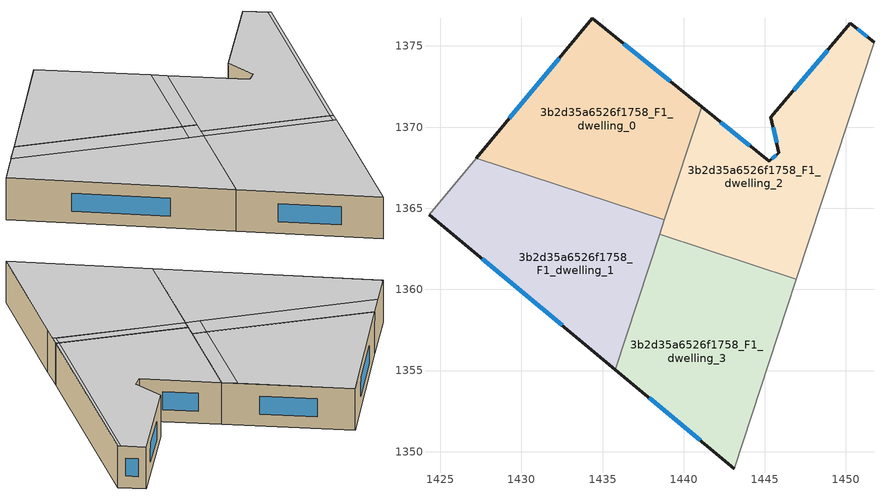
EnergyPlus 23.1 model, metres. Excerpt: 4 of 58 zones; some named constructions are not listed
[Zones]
3b2d35a6526f1758_F1_dwelling_0
 floor to 3b2d35a6526f1758_F0_dwelling_0 (EU_floor_Construction): 1441.11,1371.26 1438.82,1364.28 1427.21,1368.09 1434.38,1376.7 z3
 wall outside (EU_wall_Construction): 1441.11,1371.26 1434.38,1376.7 1427.21,1368.09 z3:6
 wall to 3b2d35a6526f1758_F1_dwelling_1 (EU_wall_Construction): 1427.21,1368.09 1438.82,1364.28 z3:6
 wall to 3b2d35a6526f1758_F1_dwelling_2 (EU_wall_Construction): 1438.82,1364.28 1441.11,1371.26 z3:6
 window (EU_Window_Construction): 1432.33,1374.24 1429.26,1370.55 / 1439.18,1372.81 1436.3,1375.14 z3.86:5.14
 ceiling to 3b2d35a6526f1758_F2_dwelling_4 (EU_floor_Construction): 1437.87,1364.59 1440.28,1371.93 1434.38,1376.7 1427.21,1368.09 z6
 ceiling to 3b2d35a6526f1758_F2_dwelling_5 (EU_floor_Construction): 1438.82,1364.28 1441.11,1371.26 1440.28,1371.93 1437.87,1364.59 z6
3b2d35a6526f1758_F1_dwelling_1
 floor to 3b2d35a6526f1758_F0_dwelling_1 (EU_floor_Construction): 1438.82,1364.28 1435.79,1355.05 1424.31,1364.6 1427.21,1368.09 z3
 wall outside (EU_wall_Construction): 1424.31,1364.6 1435.79,1355.05 z3:6
 wall adiabatic (EU_wall_Construction): 1427.21,1368.09 1424.31,1364.6 z3:6
 wall to 3b2d35a6526f1758_F1_dwelling_3 (EU_wall_Construction): 1435.79,1355.05 1438.53,1363.39 z3:6
 wall to 3b2d35a6526f1758_F1_dwelling_2 (EU_wall_Construction): 1438.53,1363.39 1438.82,1364.28 z3:6
 window (EU_Window_Construction): 1427.59,1361.87 1432.51,1357.78 z3.86:5.14
 ceiling to 3b2d35a6526f1758_F2_dwelling_4 (EU_floor_Construction): 1437.36,1363.02 1437.87,1364.59 1427.21,1368.09 1426.07,1366.72 z6
 ceiling to 3b2d35a6526f1758_F2_dwelling_5 (EU_floor_Construction): 1438.3,1362.71 1438.82,1364.28 1437.87,1364.59 1437.36,1363.02 z6
 ceiling adiabatic (EU_roof_Construction): 1435.79,1355.05 1438.82,1364.28 1438.3,1362.71 1426.07,1366.72 1427.21,1368.09 1424.31,1364.6 z6
3b2d35a6526f1758_F1_dwelling_2
 floor to 3b2d35a6526f1758_F0_dwelling_2 (EU_floor_Construction): 1451.73,1375.22 1446.94,1360.62 1438.53,1363.39 1441.11,1371.26 1445.26,1367.89 1445.88,1368.42 1445.37,1370.61 1450.28,1376.39 z3
 wall outside (EU_wall_Construction): 1451.73,1375.22 1450.28,1376.39 1445.37,1370.61 1445.88,1368.42 1445.26,1367.89 1441.11,1371.26 z3:6
 wall to 3b2d35a6526f1758_F1_dwelling_3 (EU_wall_Construction): 1438.53,1363.39 1446.94,1360.62 z3:6
 wall to 3b2d35a6526f1758_F1_dwelling_4 (EU_wall_Construction): 1446.94,1360.62 1451.73,1375.22 z3:6
 window (EU_Window_Construction): 1445.7,1368.27 1445.44,1368.04 / 1445.52,1369.99 1445.73,1369.05 / 1448.88,1374.74 1446.78,1372.26 / 1451.32,1375.56 1450.7,1376.06 / 1444.07,1368.85 1442.29,1370.3 z3.86:5.14
 ceiling to 3b2d35a6526f1758_F2_dwelling_5 (EU_floor_Construction): 1446.72,1360.7 1451.53,1375.38 1450.28,1376.39 1445.37,1370.61 1445.88,1368.42 1445.26,1367.89 1441.11,1371.26 1438.53,1363.39 z6
 ceiling to 3b2d35a6526f1758_F2_dwelling_6 (EU_floor_Construction): 1446.94,1360.62 1451.73,1375.22 1451.53,1375.38 1446.72,1360.7 z6
3b2d35a6526f1758_F1_dwelling_3
 floor to 3b2d35a6526f1758_F0_dwelling_3 (EU_floor_Construction): 1446.94,1360.62 1443.12,1348.96 1435.79,1355.05 1438.53,1363.39 z3
 wall outside (EU_wall_Construction): 1435.79,1355.05 1443.12,1348.96 z3:6
 wall to 3b2d35a6526f1758_F1_dwelling_5 (EU_wall_Construction): 1443.12,1348.96 1446.35,1358.83 z3:6
 wall to 3b2d35a6526f1758_F1_dwelling_4 (EU_wall_Construction): 1446.35,1358.83 1446.94,1360.62 z3:6
 window (EU_Window_Construction): 1437.88,1353.31 1441.02,1350.7 z3.86:5.14
 ceiling to 3b2d35a6526f1758_F2_dwelling_5 (EU_floor_Construction): 1446.5,1360.02 1446.72,1360.7 1438.53,1363.39 1438.3,1362.71 z6
 ceiling to 3b2d35a6526f1758_F2_dwelling_6 (EU_floor_Construction): 1446.72,1359.95 1446.94,1360.62 1446.72,1360.7 1446.5,1360.02 z6
 ceiling adiabatic (EU_roof_Construction): 1443.12,1348.96 1446.72,1359.95 1438.3,1362.71 1435.79,1355.05 z6
[SCHEDULE:FILE] Column Number=1; Rows to Skip at Top=0; Number of Hours of Data=8760; Column Separator=Comma; Interpolate to Timestep=No; Minutes per Item=60; Adjust Schedule for Daylight Savings=Yes
Name | File
EU_Step8_GainSchedule_3b2d35a6526f1758_F5_dwelling_1_f000 | ../../schedules/3b2d35a6526f1758/3b2d35a6526f1758_F5_dwelling_1_f000_gain.csv
EU_Step8_GainSchedule_3b2d35a6526f1758_F5_dwelling_2_f000 | ../../schedules/3b2d35a6526f1758/3b2d35a6526f1758_F5_dwelling_2_f000_gain.csv
EU_Step8_GainSchedule_3b2d35a6526f1758_F5_dwelling_3_f000 | ../../schedules/3b2d35a6526f1758/3b2d35a6526f1758_F5_dwelling_3_f000_gain.csv
EU_Step8_GainSchedule_3b2d35a6526f1758_F5_dwelling_4_f000 | ../../schedules/3b2d35a6526f1758/3b2d35a6526f1758_F5_dwelling_4_f000_gain.csv
EU_Step8_GainSchedule_3b2d35a6526f1758_F5_dwelling_5_f000 | ../../schedules/3b2d35a6526f1758/3b2d35a6526f1758_F5_dwelling_5_f000_gain.csv
EU_Step8_GainSchedule_3b2d35a6526f1758_F5_dwelling_6_f000 | ../../schedules/3b2d35a6526f1758/3b2d35a6526f1758_F5_dwelling_6_f000_gain.csv
EU_Step8_GainSchedule_3b2d35a6526f1758_F5_dwelling_7_f000 | ../../schedules/3b2d35a6526f1758/3b2d35a6526f1758_F5_dwelling_7_f000_gain.csv
EU_Step8_GainSchedule_3b2d35a6526f1758_F6_dwelling_0_f000 | ../../schedules/3b2d35a6526f1758/3b2d35a6526f1758_F6_dwelling_0_f000_gain.csv
EU_Step8_GainSchedule_3b2d35a6526f1758_F6_dwelling_1_f000 | ../../schedules/3b2d35a6526f1758/3b2d35a6526f1758_F6_dwelling_1_f000_gain.csv
EU_Step8_GainSchedule_3b2d35a6526f1758_F6_dwelling_2_f000 | ../../schedules/3b2d35a6526f1758/3b2d35a6526f1758_F6_dwelling_2_f000_gain.csv
EU_Step8_GainSchedule_3b2d35a6526f1758_F6_dwelling_3_f000 | ../../schedules/3b2d35a6526f1758/3b2d35a6526f1758_F6_dwelling_3_f000_gain.csv
EU_Step8_GainSchedule_3b2d35a6526f1758_F6_dwelling_4_f000 | ../../schedules/3b2d35a6526f1758/3b2d35a6526f1758_F6_dwelling_4_f000_gain.csv
EU_Step8_GainSchedule_3b2d35a6526f1758_F6_dwelling_5_f000 | ../../schedules/3b2d35a6526f1758/3b2d35a6526f1758_F6_dwelling_5_f000_gain.csv
EU_Step8_GainSchedule_3b2d35a6526f1758_F6_dwelling_6_f000 | ../../schedules/3b2d35a6526f1758/3b2d35a6526f1758_F6_dwelling_6_f000_gain.csv
EU_Step8_GainSchedule_3b2d35a6526f1758_F6_dwelling_7_f000 | ../../schedules/3b2d35a6526f1758/3b2d35a6526f1758_F6_dwelling_7_f000_gain.csv
